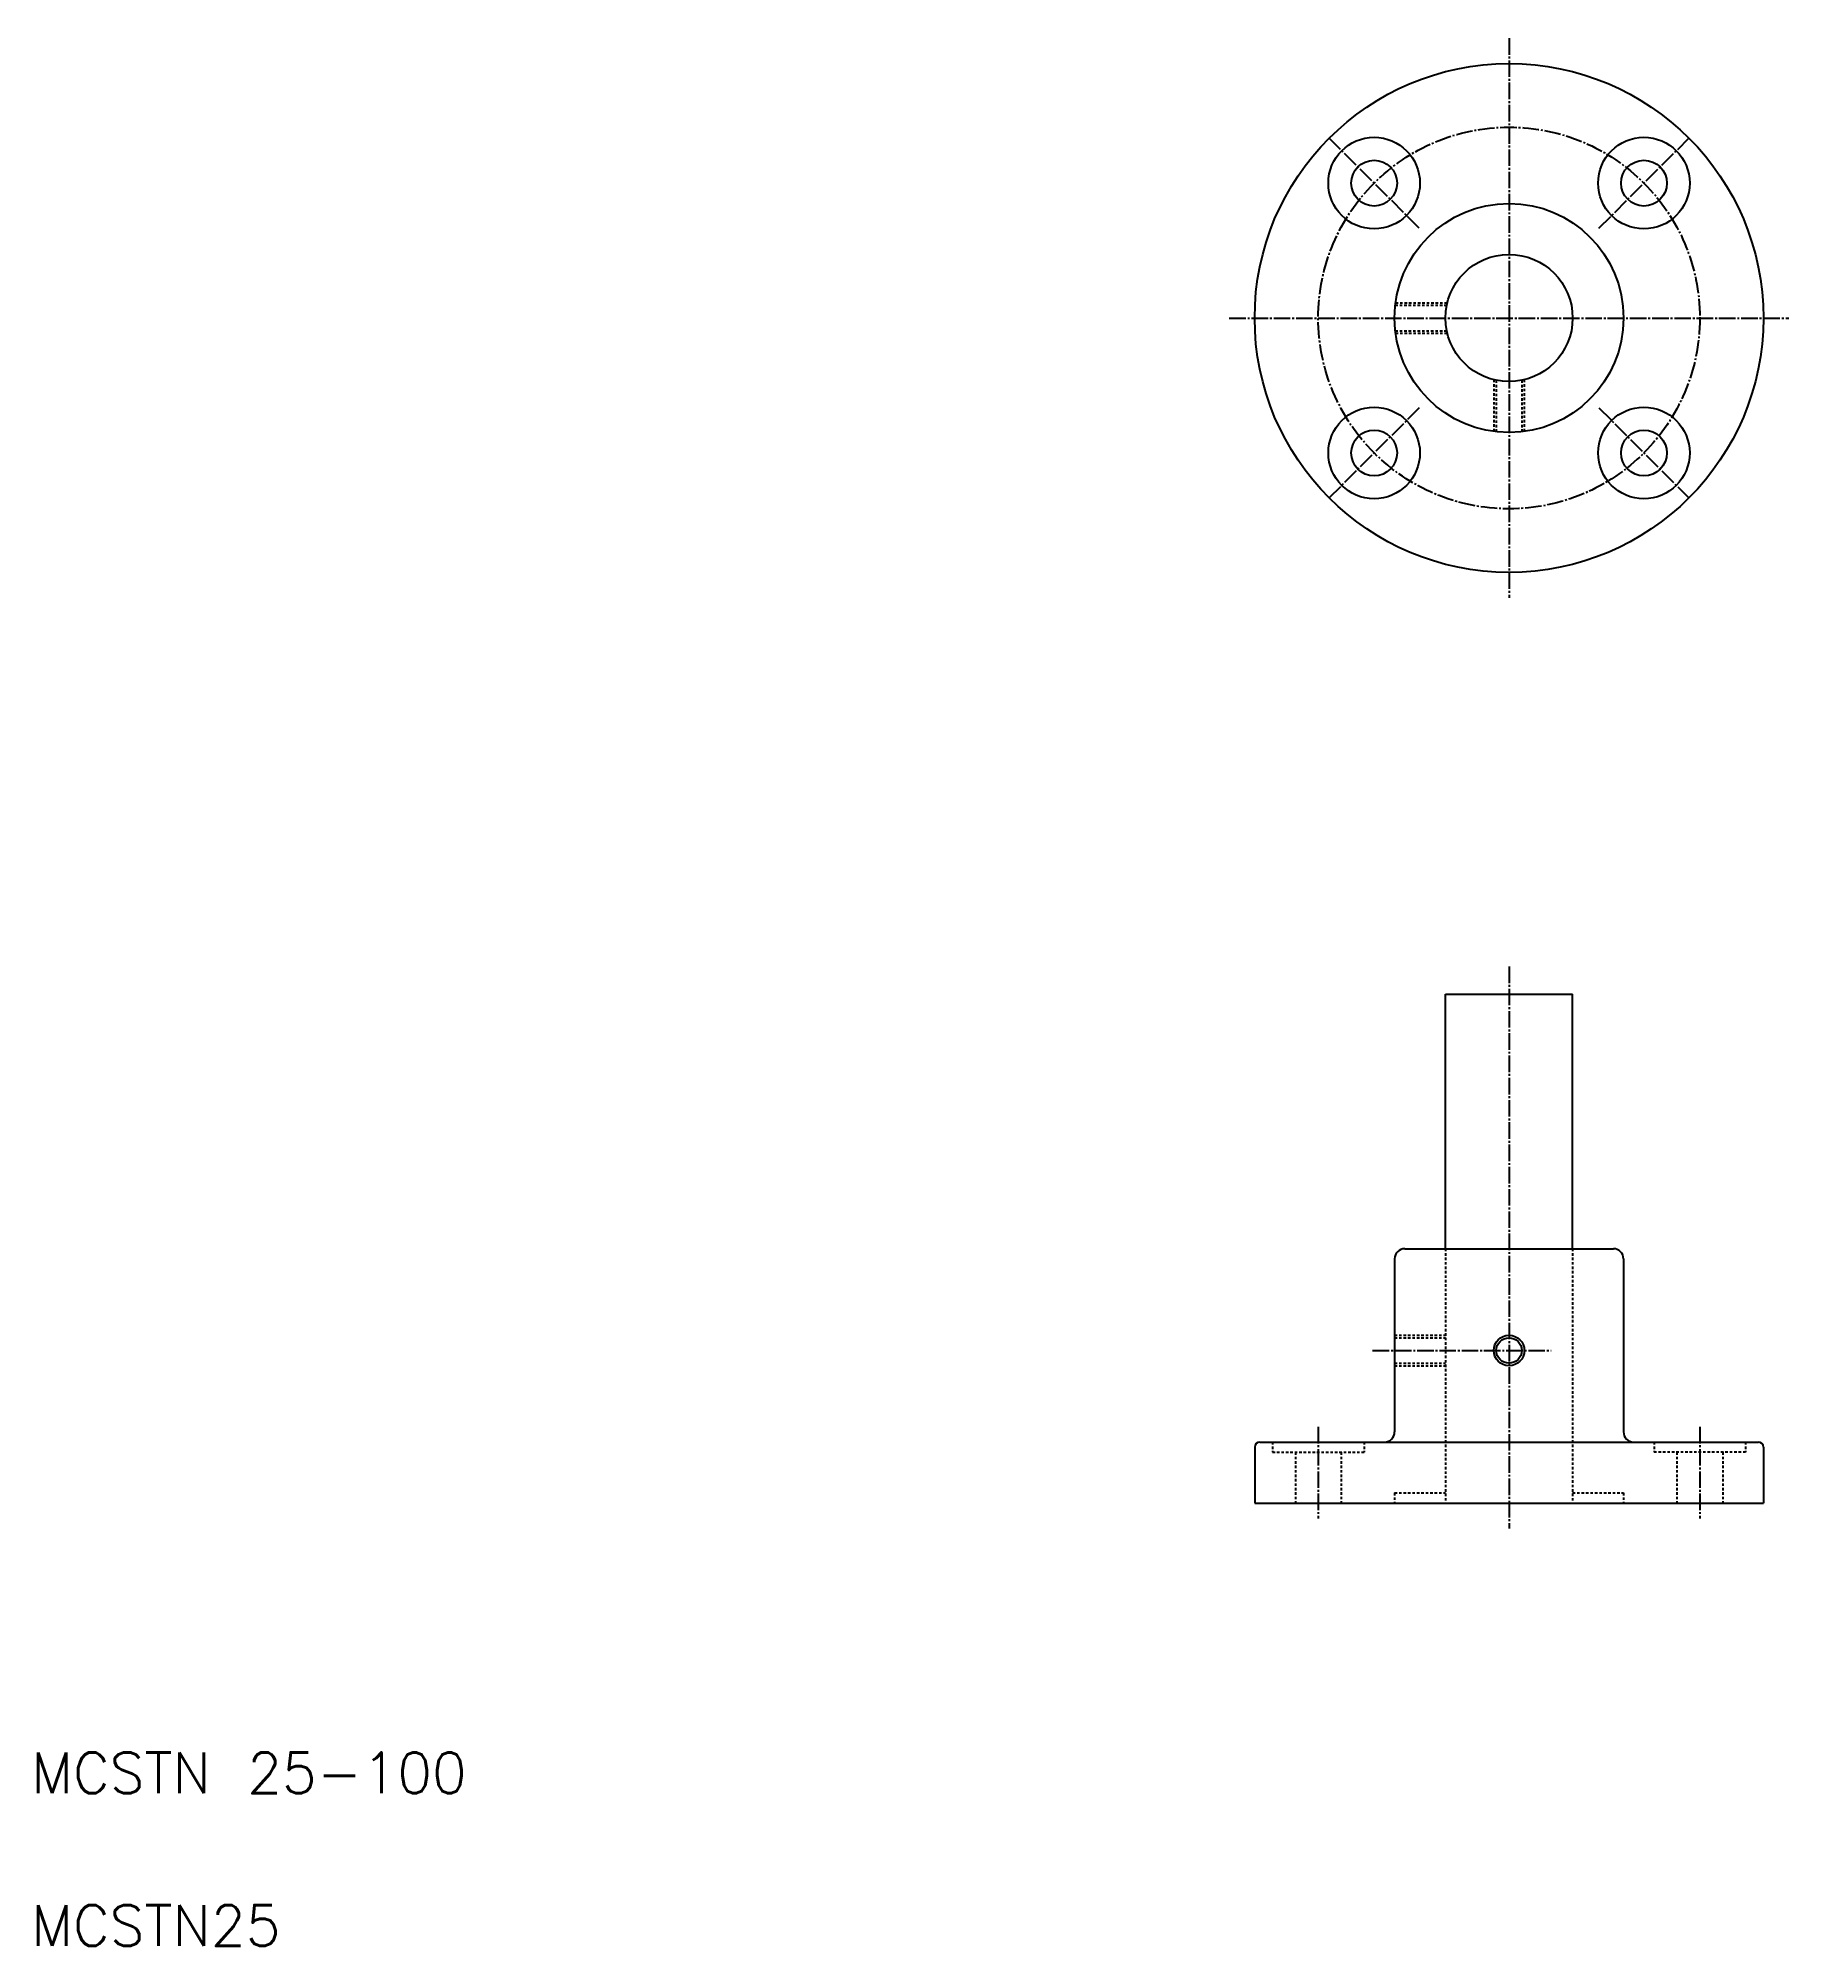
# Model space of a CAD drawing. Extents: x 21 to 365, y 20 to 395.
import ezdxf

# ---------------------------------------------------------------- set-up
doc = ezdxf.new("R2010")
doc.units = 0
doc.header["$LTSCALE"] = 0.25
doc.linetypes.add('CENTER', pattern=[17.5, 13, -1.5, 1.5, -1.5])
doc.linetypes.add('DASHED', pattern=[3.5, 2, -1.5])
doc.layers.get('0').update_dxf_attribs({"linetype": 'CONTINUOUS'})
doc.layers.add('CENTER', color=1, linetype='CENTER')
doc.styles.get("Standard").update_dxf_attribs({"font": 'txt', "bigfont": 'BIGFONT'})

msp = doc.modelspace()

# ---------------------------------------------------------------- linework, layer by layer
at = {"color": 3, "linetype": 'DASHED'}
for p, q in [((288.13, 342.4), (298.24, 342.4)), ((288.19, 342.9), (298.35, 342.9)), ((288.13, 337.4), (298.24, 337.4)), ((288.19, 336.9), (298.35, 336.9)), ((307.49, 327.76), (307.49, 317.6)), ((307.99, 327.65), (307.99, 317.53)), ((312.99, 327.65), (312.99, 317.53)), ((313.49, 327.76), (313.49, 317.6)), ((297.99, 157), (297.99, 107)), ((322.99, 157), (322.99, 107)), ((287.99, 140), (297.99, 140)), ((287.99, 139.5), (297.99, 139.5)), ((287.99, 134.5), (297.99, 134.5)), ((287.99, 134), (297.99, 134)), ((263.99, 119), (263.99, 117)), ((263.99, 117), (281.99, 117)), ((268.49, 117), (268.49, 107)), ((277.49, 117), (277.49, 107)), ((281.99, 119), (281.99, 117)), ((338.99, 119), (338.99, 117)), ((356.99, 117), (338.99, 117)), ((343.49, 117), (343.49, 107)), ((352.49, 117), (352.49, 107)), ((356.99, 119), (356.99, 117)), ((287.99, 109), (297.99, 109)), ((287.99, 109), (287.99, 107)), ((322.99, 109), (332.99, 109)), ((332.99, 109), (332.99, 107))]:
    msp.add_line(p, q, dxfattribs=at)
for p, q in [((297.99, 157), (297.99, 207)), ((297.99, 207), (322.99, 207)), ((322.99, 157), (322.99, 207)), ((287.99, 155), (287.99, 121)), ((289.99, 157), (330.99, 157)), ((300.24, 157), (300.24, 157)), ((310.49, 157), (310.49, 157)), ((332.99, 155), (332.99, 121)), ((260.49, 118), (260.49, 107)), ((261.49, 119), (359.49, 119)), ((360.49, 118), (360.49, 107)), ((260.49, 107), (360.49, 107))]:
    msp.add_line(p, q)
for centre, radius in [((310.49, 339.9), 50), ((283.97, 366.41), 9), ((337, 366.41), 9), ((283.97, 366.41), 4.5), ((337, 366.41), 4.5), ((310.49, 339.9), 22.5), ((310.49, 339.9), 12.5), ((283.97, 313.38), 9), ((337, 313.38), 9), ((283.97, 313.38), 4.5), ((337, 313.38), 4.5), ((310.49, 137), 2.5)]:
    msp.add_circle(centre, radius)
at = {"color": 3}
msp.add_circle((310.49, 137), 3, dxfattribs=at)
for centre, radius, start, end in [((289.99, 155), 2, 90, 180), ((330.99, 155), 2, 0, 90), ((285.99, 121), 2, 270, 0), ((334.99, 121), 2, 180, 270), ((261.49, 118), 1, 90, 180), ((359.49, 118), 1, 0, 90)]:
    msp.add_arc(centre, radius, start, end)
at = {"layer": 'CENTER', "color": 1, "linetype": 'CENTER'}
for p, q in [((310.49, 394.9), (310.49, 284.9)), ((292.81, 357.57), (275.13, 375.25)), ((328.17, 357.57), (345.84, 375.25)), ((255.49, 339.9), (365.49, 339.9)), ((292.81, 322.22), (275.13, 304.54)), ((328.17, 322.22), (345.84, 304.54)), ((310.49, 212.46), (310.49, 102)), ((283.68, 137), (318.79, 137)), ((272.99, 122), (272.99, 104)), ((347.99, 122), (347.99, 104))]:
    msp.add_line(p, q, dxfattribs=at)
msp.add_circle((310.49, 339.9), 37.5, dxfattribs=at)

# ---------------------------------------------------------------- texts
for s, p in [('MCSTN 25-100', (20, 50)), ('MCSTN25', (20, 20))]:
    msp.add_text(s, height=8).set_placement(p)

doc.saveas('drawing.dxf')
